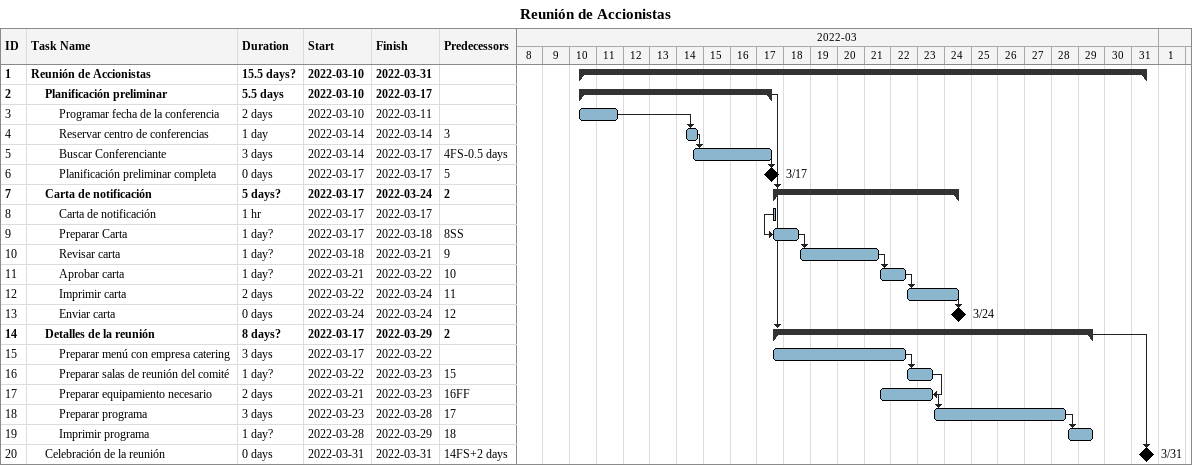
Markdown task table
Reunión de Accionistas

| ID | Level | Task | Duration | Start | Finish | Predecessors |
|---|---|---|---|---|---|---|
| 1 | 1 | **Reunión de Accionistas** | 15.5d? | 2022-03-10 | 2022-03-31 |  |
| 2 | 2 | **Planificación preliminar** | 5.5d | 2022-03-10 | 2022-03-17 |  |
| 3 | 3 | Programar fecha de la conferencia | 2d | 2022-03-10 | 2022-03-11 |  |
| 4 | 3 | Reservar centro de conferencias | 1d | 2022-03-14 | 2022-03-14 | 3 |
| 5 | 3 | Buscar Conferenciante | 3d | 2022-03-14 | 2022-03-17 | 4FS-0.5d |
| 6 | 3 | Planificación preliminar completa | 0d | 2022-03-17 | 2022-03-17 | 5 |
| 7 | 2 | **Carta de notificación** | 5d? | 2022-03-17 | 2022-03-24 | 2 |
| 8 | 3 | Carta de notificación | 1h | 2022-03-17 | 2022-03-17 |  |
| 9 | 3 | Preparar Carta | 1d? | 2022-03-17 | 2022-03-18 | 8SS |
| 10 | 3 | Revisar carta | 1d? | 2022-03-18 | 2022-03-21 | 9 |
| 11 | 3 | Aprobar carta | 1d? | 2022-03-21 | 2022-03-22 | 10 |
| 12 | 3 | Imprimir carta | 2d | 2022-03-22 | 2022-03-24 | 11 |
| 13 | 3 | Enviar carta | 0d | 2022-03-24 | 2022-03-24 | 12 |
| 14 | 2 | **Detalles de la reunión** | 8d? | 2022-03-17 | 2022-03-29 | 2 |
| 15 | 3 | Preparar menú con empresa catering | 3d | 2022-03-17 | 2022-03-22 |  |
| 16 | 3 | Preparar salas de reunión del comité | 1d? | 2022-03-22 | 2022-03-23 | 15 |
| 17 | 3 | Preparar equipamiento necesario | 2d | 2022-03-21 | 2022-03-23 | 16FF |
| 18 | 3 | Preparar programa | 3d | 2022-03-23 | 2022-03-28 | 17 |
| 19 | 3 | Imprimir programa | 1d? | 2022-03-28 | 2022-03-29 | 18 |
| 20 | 2 | Celebración de la reunión | 0d | 2022-03-31 | 2022-03-31 | 14FS+2d |
